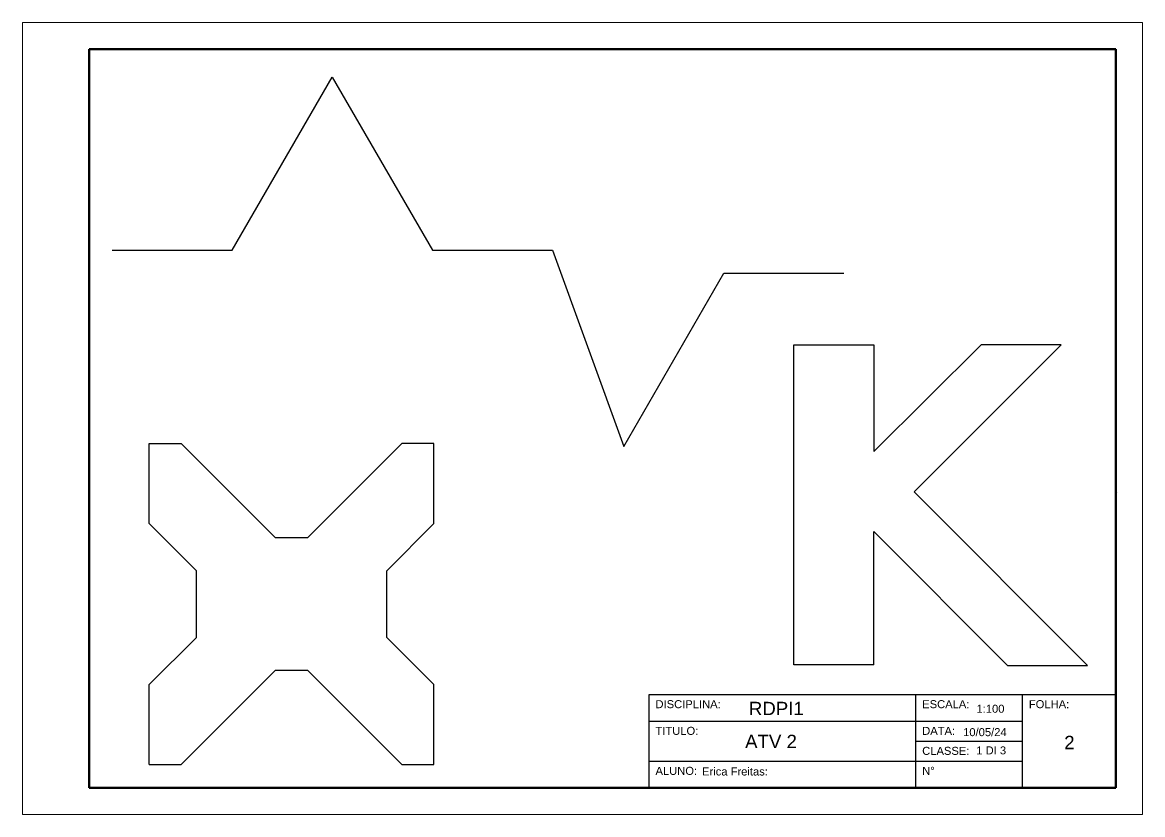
# Model space of a CAD drawing. Header units: millimetres. Extents: x 1113 to 1389, y 921 to 1000.
# Drawn here: x 1112.86 to 1154.86, y 969.91 to 999.61 of the extents above; entities that cross this region are included whole.
import ezdxf

# ---------------------------------------------------------------- set-up
doc = ezdxf.new("R2010")
doc.units = ezdxf.units.MM
for name, color, linetype, lineweight in [('folha', 1, 'Continuous', 15), ('linha media', 3, 'Continuous', 30), ('margem2', 8, 'Continuous', 60), ('texto1', 3, 'Continuous', 30)]:
    doc.layers.add(name, color=color, linetype=linetype, lineweight=lineweight)
doc.styles.get("Standard").update_dxf_attribs({"font": 'arial.ttf', "height": 0.5})

msp = doc.modelspace()

# ---------------------------------------------------------------- linework, layer by layer
for p, q in [((1136.36, 970.911), (1136.36, 974.411)), ((1136.36, 974.411), (1153.86, 974.411)), ((1146.36, 970.911), (1146.36, 974.411)), ((1150.36, 970.911), (1150.36, 974.411)), ((1136.36, 973.411), (1150.36, 973.411)), ((1146.36, 972.661), (1150.36, 972.661)), ((1136.36, 971.911), (1150.36, 971.911))]:
    msp.add_line(p, q)
at = {"layer": 'folha'}
for p, q in [((1154.86, 999.611), (1112.86, 999.611)), ((1112.86, 999.611), (1112.86, 969.911)), ((1154.86, 969.911), (1154.86, 999.611)), ((1112.86, 969.911), (1154.86, 969.911))]:
    msp.add_line(p, q, dxfattribs=at)
at = {"layer": 'linha media'}
for p, q in [((1120.73, 991.067), (1124.48, 997.562)), ((1124.48, 997.562), (1128.23, 991.067)), ((1116.23, 991.067), (1120.73, 991.067)), ((1128.23, 991.067), (1132.73, 991.067)), ((1132.73, 991.067), (1132.73, 991.067)), ((1132.73, 991.067), (1135.413, 983.714)), ((1135.413, 983.714), (1139.163, 990.209)), ((1139.163, 990.209), (1143.663, 990.209)), ((1141.779, 975.521), (1141.779, 987.521)), ((1141.779, 987.521), (1144.779, 987.521)), ((1144.779, 987.521), (1144.779, 983.521)), ((1148.81, 987.521), (1144.779, 983.521)), ((1146.294, 982.006), (1151.81, 987.521)), ((1151.81, 987.521), (1148.81, 987.521)), ((1117.615, 980.82), (1117.615, 983.82)), ((1117.615, 983.82), (1118.815, 983.82)), ((1122.35, 980.285), (1118.815, 983.82)), ((1127.086, 983.82), (1123.55, 980.285)), ((1128.286, 983.82), (1127.086, 983.82)), ((1128.286, 980.82), (1128.286, 983.82)), ((1135.413, 983.714), (1135.413, 983.714)), ((1152.8, 975.501), (1146.294, 982.006)), ((1153.907, 981.973), (1153.907, 981.973)), ((1119.382, 979.052), (1117.615, 980.82)), ((1126.518, 979.052), (1128.286, 980.82)), ((1123.55, 980.285), (1122.35, 980.285)), ((1144.779, 975.521), (1144.779, 980.521)), ((1144.779, 980.521), (1149.8, 975.501)), ((1119.382, 976.552), (1119.382, 979.052)), ((1126.518, 976.552), (1126.518, 979.052)), ((1117.615, 974.785), (1119.382, 976.552)), ((1128.286, 974.785), (1126.518, 976.552)), ((1118.815, 971.785), (1122.35, 975.32)), ((1122.35, 975.32), (1123.55, 975.32)), ((1127.086, 971.785), (1123.55, 975.32)), ((1144.779, 975.521), (1141.779, 975.521)), ((1149.8, 975.501), (1152.8, 975.501)), ((1117.615, 971.785), (1117.615, 974.785)), ((1128.286, 971.785), (1128.286, 974.785)), ((1117.615, 971.785), (1117.615, 971.785)), ((1117.615, 971.785), (1117.615, 971.785)), ((1117.615, 971.785), (1118.815, 971.785)), ((1127.086, 971.785), (1128.286, 971.785))]:
    msp.add_line(p, q, dxfattribs=at)
at = {"layer": 'margem2'}
for p, q in [((1115.36, 998.611), (1115.36, 970.911)), ((1153.86, 998.611), (1115.36, 998.611)), ((1153.86, 970.911), (1153.86, 998.611)), ((1115.36, 970.911), (1153.86, 970.911))]:
    msp.add_line(p, q, dxfattribs=at)

# ---------------------------------------------------------------- texts
at = {"layer": 'texto1', "attachment_point": 1}
for s, insert, char_height in [('DISCIPLINA:', (1136.596, 974.201), 0.3), ('RDPI1', (1140.098, 974.139), 0.5), ('ESCALA:', (1146.596, 974.201), 0.3), ('1:100', (1148.632, 974.03), 0.3), ('FOLHA:', (1150.596, 974.201), 0.3), ('TITULO:', (1136.596, 973.201), 0.3), ('DATA:', (1146.596, 973.201), 0.3), ('10/05/24', (1148.131, 973.152), 0.3), ('ATV 2', (1139.957, 972.903), 0.5), ('2', (1151.922, 972.864), 0.5), ('CLASSE:', (1146.596, 972.451), 0.3), ('1 DI 3', (1148.625, 972.468), 0.3), ('ALUNO:', (1136.596, 971.701), 0.3), ('Erica Freitas:', (1138.343, 971.677), 0.3), ('N°', (1146.596, 971.701), 0.3)]:
    msp.add_mtext(s, dxfattribs=dict(at, insert=insert, char_height=char_height))

doc.saveas('drawing.dxf')
